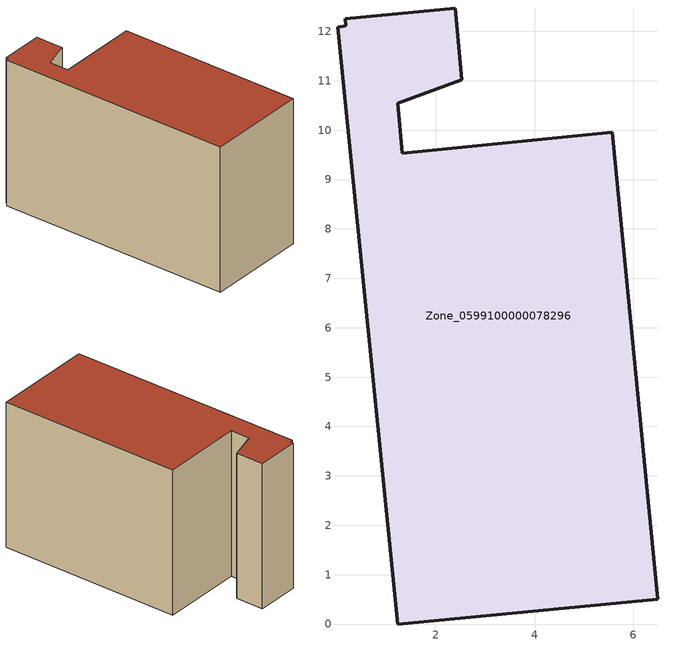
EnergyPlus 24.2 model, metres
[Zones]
Zone_0599100000078296
 floor ground (C_G): 0.02,12.08 0.18,12.12 0.17,12.26 2.39,12.47 2.53,11.02 1.23,10.54 1.32,9.53 5.57,9.95 6.49,0.51 1.23,0 z0
 wall outside (C_F): 6.49,0.51 5.57,9.95 1.32,9.53 1.23,10.54 2.53,11.02 2.39,12.47 0.17,12.26 0.18,12.12 0.02,12.08 1.23,0 6.49,0.51 z0:7.63
 roof outside (C_R): 0.18,12.12 0.02,12.08 1.23,0 6.49,0.51 5.57,9.95 1.32,9.53 1.23,10.54 2.53,11.02 2.39,12.47 0.17,12.26 z7.63
[BUILDING]
Pand.0599100000078296: North Axis=0; Terrain=City; Loads Convergence Tolerance Value=0.04; Temperature Convergence Tolerance Value=0.4; Solar Distribution=FullExterior; Maximum Number of Warmup Days=25; Minimum Number of Warmup Days=1
[Site:Location]
Rotterdam.The.Hague.AP_ZH_NLD Design_Conditions: Latitude=51.96; Longitude=4.45; Time Zone=1; Elevation=-4.5
[SITE:GROUNDTEMPERATURE:BUILDINGSURFACE]
18, 18, 18, 18, 18, 18, 18, 18, 18, 18, 18, 18
[MATERIAL] Thermal Absorptance=0.9; Solar Absorptance=0.7; Visible Absorptance=0.7
Name | Roughness | Thickness | Conductivity | Density | Specific Heat
G.TC.1975-1991 | MediumSmooth | 0.15 | 0.288461 | 540 | 1210
F.TC.1975-1991 | Rough | 0.3 | 0.230769 | 1920 | 840
R.TC.1975-1991 | MediumRough | 0.2 | 0.153846 | 1500 | 1000
[CONSTRUCTION]
C_G: G.TC.1975-1991
C_F: F.TC.1975-1991
C_R: R.TC.1975-1991
[ZONE]
Zone_0599100000078296: Type=1; Multiplier=1; Ceiling Height=Autocalculate; Volume=Autocalculate; Floor Area=autocalculate; Part of Total Floor Area=Yes
[ZONEINFILTRATION:DESIGNFLOWRATE]
Infil_Zone_0599100000078296: Zone or ZoneList or Space or SpaceList=Zone_0599100000078296; Schedule=AlwaysOn; Design Flow Rate Calculation Method=Flow/Area; Flow Rate per Floor Area=0.003; Constant Term Coefficient=1; Temperature Term Coefficient=0; Velocity Term Coefficient=0; Velocity Squared Term Coefficient=0
[HVACTEMPLATE:ZONE:IDEALLOADSAIRSYSTEM]
Zone_0599100000078296: Maximum Heating Supply Air Temperature=50; Minimum Cooling Supply Air Temperature=13; Maximum Heating Supply Air Humidity Ratio=0.0156; Minimum Cooling Supply Air Humidity Ratio=0.0077; Heating Limit=NoLimit; Cooling Limit=NoLimit; Dehumidification Control Type=ConstantSensibleHeatRatio; Cooling Sensible Heat Ratio=0.7; Dehumidification Setpoint=60; Humidification Control Type=None; Humidification Setpoint=30; Outdoor Air Method=None; Outdoor Air Flow Rate per Person=0.00944; Outdoor Air Flow Rate per Zone Floor Area=0; Outdoor Air Flow Rate per Zone=0; Demand Controlled Ventilation Type=None; Outdoor Air Economizer Type=NoEconomizer; Heat Recovery Type=None; Sensible Heat Recovery Effectiveness=0.7; Latent Heat Recovery Effectiveness=0.65
[ZONECONTROL:THERMOSTAT]
ThermostatControl_Zone_0599100000078296: Zone or ZoneList=Zone_0599100000078296; Control Type Schedule=DualSetpointControlType; Control 1=Thermostat_Zone_0599100000078296; Temperature Difference Between Cutout And Setpoint=0
[THERMOSTATSETPOINT:DUALSETPOINT]
Thermostat_Zone_0599100000078296: Heating Setpoint Temperature Schedule=HeatingSetpoint_Zone_0599100000078296; Cooling Setpoint Temperature Schedule=CoolingSetpoint_Zone_0599100000078296
[SCHEDULE:COMPACT]
HeatingSetpoint_Zone_0599100000078296: Through: 12/31, For: AllDays, Until: 24:00, 21
CoolingSetpoint_Zone_0599100000078296: Through: 12/31, For: AllDays, Until: 24:00, 24
DualSetpointControlType: Through: 12/31, For: AllDays, Until: 24:00, 4
AlwaysOn: Through: 12/31, For: AllDays, Until: 24:00, 1
